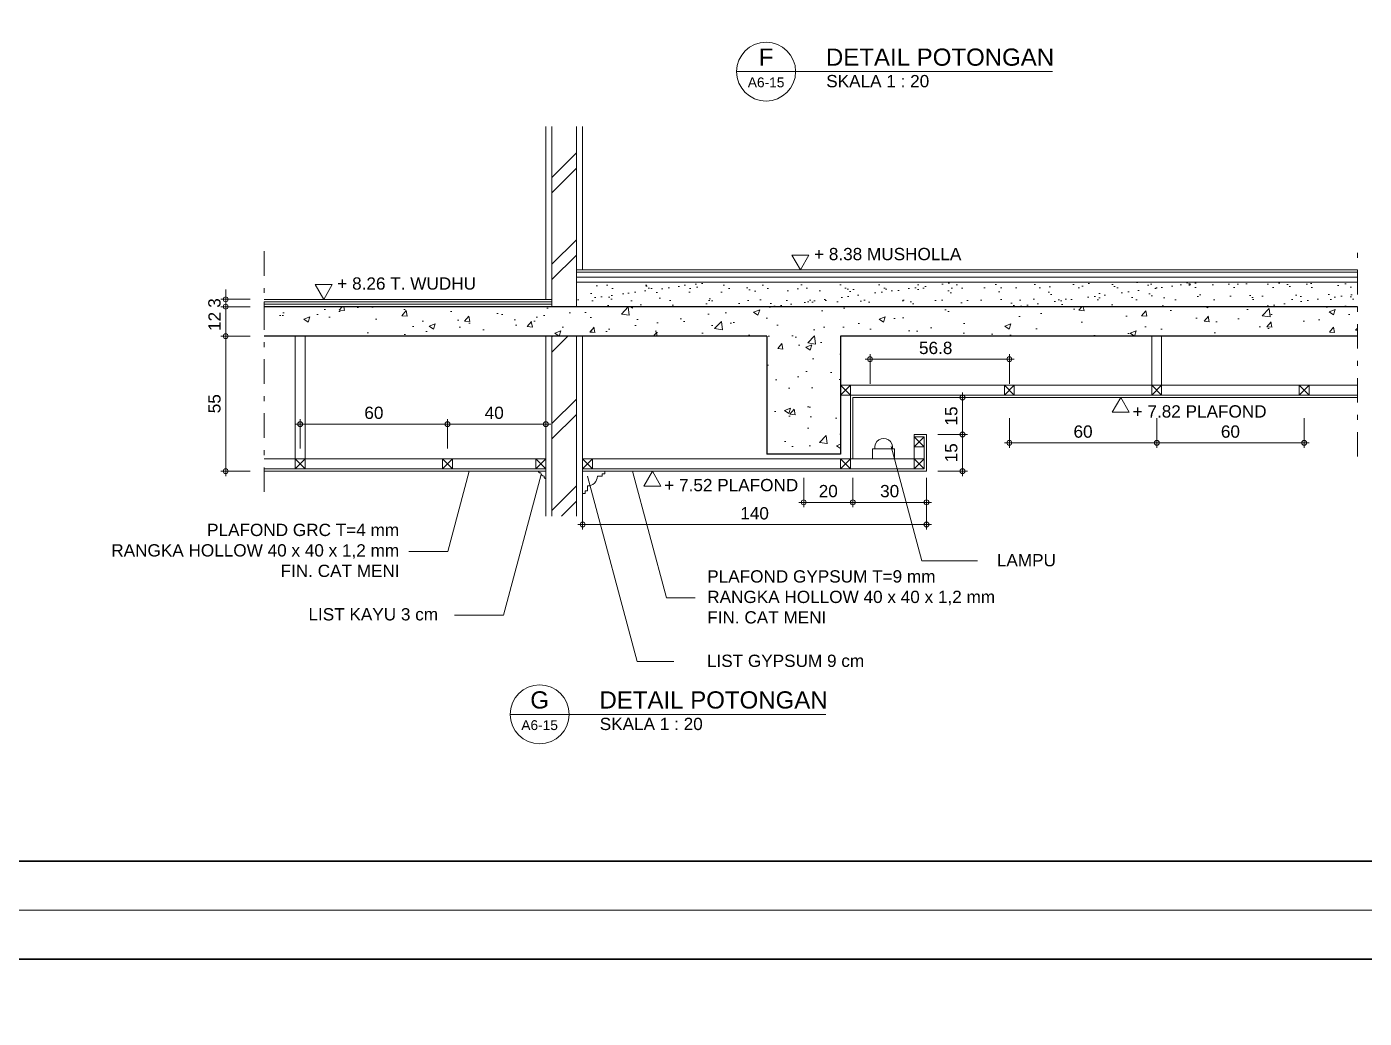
# Model space of a CAD drawing. Header units: millimetres. Extents: x -11 to 1625, y -267 to 180.
# Drawn here: x 592.67 to 619.9, y -19.94 to 0.25 of the extents above; entities that cross this region are included whole.
import ezdxf
from ezdxf.enums import TextEntityAlignment as Align

# ---------------------------------------------------------------- set-up
doc = ezdxf.new("R2010")
doc.units = ezdxf.units.MM
doc.linetypes.add('DASHDOT', pattern=[1, 0.5, -0.25, 0, -0.25])
for name, color, linetype, lineweight in [('ars', 11, 'Continuous', 5), ('blk', 1, 'Continuous', 30), ('GRS KOP', 1, 'Continuous', 35), ('kop', 7, 'Continuous', 20), ('lan', 7, 'Continuous', 15), ('not', 7, 'Continuous', 20), ('pla', 213, 'Continuous', 15), ('tem', 5, 'Continuous', 20), ('u', 6, 'Continuous', 20)]:
    doc.layers.add(name, color=color, linetype=linetype, lineweight=lineweight)
doc.styles.add('BARU', font='complex.shx')
doc.styles.add('S', font='SIMPLEX', dxfattribs={"width": 1.1})
doc.styles.get("Standard").update_dxf_attribs({"font": 'ARIALUNI.TTF'})
doc.linetypes.add('BATTING', pattern='A,0.0001,-0.1,[134,ltypeshp.shx,S=0.1,R=0,X=-0.1,Y=0],-0.2,[134,ltypeshp.shx,S=0.1,R=180,X=0.1,Y=0],-0.1', length=0.4001)
doc.dimstyles.new('SK-20', dxfattribs={"dimtxt": 0.25, "dimasz": 0.1, "dimexe": 0.1, "dimexo": 0, "dimgap": 0.1, "dimtad": 1, "dimdec": 0, "dimlfac": 20, "dimzin": 12, "dimdsep": 46, "dimtxsty": 'Standard', "dimblk": 'BULAT', "dimcen": 0.1, "dimdle": 0.1, "dimclrd": 256, "dimclre": 256, "dimclrt": 256, "dimadec": 0, "dimazin": 3, "dimtfac": 1, "dimtdec": 0, "dimtix": 1, "dimtofl": 0, "dimtmove": 0, "dimatfit": 3, "dimldrblk": 'BULAT', "dimfxl": 0, "dimtolj": 1, "dimtzin": 0, "dimlwd": -1, "dimlwe": -1, "dimarcsym": 0})

# ---------------------------------------------------------------- blocks, each defined once
blk = doc.blocks.new('kop')
at = {"layer": 'GRS KOP'}
blk.add_lwpolyline([(1, 54), (83, 54), (83, 1), (1, 1)], close=True, dxfattribs=at)
at = {"layer": 'kop', "color": 7}
for p, q in [((84, 55), (0, 55)), ((0, 0), (84, 0))]:
    blk.add_line(p, q, dxfattribs=at)
at = {"layer": 'kop', "style": 'BARU', "flags": 4}
for p, height in [((73.8, 5.4), 0.35), ((80.303, 5.382), 0.25), ((73.8, 4.9), 0.35), ((80.303, 4.882), 0.25), ((73.8, 4.4), 0.35), ((80.303, 4.382), 0.25)]:
    blk.add_attdef('-', p, '', height=height, dxfattribs=at)
at = {"layer": 'kop', "flags": 4}
for tag, p in [('AR-00', (78.057, 2.648)), ('00', (81.238, 2.647))]:
    blk.add_attdef(tag, text='', height=0.35, dxfattribs=at).set_placement(p, align=Align.MIDDLE)
blk = doc.blocks.new('Ndtpd')
blk.add_line((0.747, 0), (-0.747, 0))
blk.add_circle((0, 0), 0.747)
at = {"flags": 4}
for tag, height, p in [('NO', 0.5, (0, 0.148)), ('NOLBR', 0.3, (0, -0.398))]:
    blk.add_attdef(tag, text='', height=height, dxfattribs=at).set_placement(p, align=Align.CENTER)
for tag, p, height in [('NDTPD', (1.516, 0.148), 0.5), ('SKALA', (1.523, -0.398), 0.3)]:
    blk.add_attdef(tag, p, '', height=height, dxfattribs=at)
blk = doc.blocks.new('BULAT')
for p, q in [((-1, 0), (1, 0)), ((0, -1), (0, 1))]:
    blk.add_line(p, q)
blk.add_circle((0, 0), 0.5)
blk = doc.blocks.new('*D2779')
at = {"layer": 'Defpoints', "color": 0, "ltscale": 0.15}
for p in [(611.22, -8.05), (611.22, -8.8), (611.72, -8.8)]:
    blk.add_point(p, dxfattribs=at)
at = {"layer": 'u', "ltscale": 0.15}
for p, q in [((611.22, -8.05), (611.82, -8.05)), ((611.72, -8.15), (611.72, -8.7)), ((611.22, -8.8), (611.82, -8.8))]:
    blk.add_line(p, q, dxfattribs=at)
at = {"layer": 'u', "ltscale": 0.15, "xscale": 0.1, "yscale": 0.1, "zscale": 0.1}
for p, rotation in [((611.72, -8.05), 90), ((611.72, -8.8), 270)]:
    blk.add_blockref('BULAT', p, dxfattribs=dict(at, rotation=rotation))
at = {"layer": 'u', "ltscale": 0.15, "insert": (611.492, -8.425), "char_height": 0.25, "attachment_point": 5, "rotation": 90}
blk.add_mtext('\\A1;15', dxfattribs=at)
blk = doc.blocks.new('*D2780')
at = {"layer": 'Defpoints', "color": 0, "ltscale": 0.15}
for p in [(611.22, -7.3), (611.22, -8.05), (611.72, -8.05)]:
    blk.add_point(p, dxfattribs=at)
at = {"layer": 'u', "ltscale": 0.15}
for p, q in [((611.22, -7.3), (611.82, -7.3)), ((611.72, -7.4), (611.72, -7.95)), ((611.22, -8.05), (611.82, -8.05))]:
    blk.add_line(p, q, dxfattribs=at)
at = {"layer": 'u', "ltscale": 0.15, "xscale": 0.1, "yscale": 0.1, "zscale": 0.1}
for p, rotation in [((611.72, -7.3), 90), ((611.72, -8.05), 270)]:
    blk.add_blockref('BULAT', p, dxfattribs=dict(at, rotation=rotation))
at = {"layer": 'u', "ltscale": 0.15, "insert": (611.492, -7.675), "char_height": 0.25, "attachment_point": 5, "rotation": 90}
blk.add_mtext('\\A1;15', dxfattribs=at)
blk = doc.blocks.new('*D2781')
at = {"layer": 'Defpoints', "color": 0, "ltscale": 0.15}
for p in [(609.487, -8.933), (610.987, -8.933), (609.487, -9.433)]:
    blk.add_point(p, dxfattribs=at)
at = {"layer": 'u', "ltscale": 0.15}
for p, q in [((609.487, -8.933), (609.487, -9.533)), ((610.987, -8.933), (610.987, -9.533)), ((610.887, -9.433), (609.587, -9.433))]:
    blk.add_line(p, q, dxfattribs=at)
at = {"layer": 'u', "ltscale": 0.15, "xscale": 0.1, "yscale": 0.1, "zscale": 0.1, "rotation": 180}
blk.add_blockref('BULAT', (609.487, -9.433), dxfattribs=at)
at = {"layer": 'u', "ltscale": 0.15, "xscale": 0.1, "yscale": 0.1, "zscale": 0.1}
blk.add_blockref('BULAT', (610.987, -9.433), dxfattribs=at)
at = {"layer": 'u', "ltscale": 0.15, "insert": (610.237, -9.206), "char_height": 0.25, "attachment_point": 5}
blk.add_mtext('\\A1;30', dxfattribs=at)
blk = doc.blocks.new('PEIL')
blk.add_lwpolyline([(-0.188, 0.325), (0.188, 0.325), (0, 0)], close=True)
at = {"style": 'S', "width": 1.1, "flags": 4}
blk.add_attdef('CAT', (0.265, 0.036), '', height=0.2, dxfattribs=at)
blk = doc.blocks.new('*D2782')
at = {"layer": 'Defpoints', "color": 0, "ltscale": 0.15}
for p in [(603.987, -9.385), (610.987, -9.385), (603.987, -9.885)]:
    blk.add_point(p, dxfattribs=at)
at = {"layer": 'u', "ltscale": 0.15}
for p, q in [((603.987, -9.385), (603.987, -9.985)), ((610.987, -9.385), (610.987, -9.985)), ((610.887, -9.885), (604.087, -9.885))]:
    blk.add_line(p, q, dxfattribs=at)
at = {"layer": 'u', "ltscale": 0.15, "xscale": 0.1, "yscale": 0.1, "zscale": 0.1, "rotation": 180}
blk.add_blockref('BULAT', (603.987, -9.885), dxfattribs=at)
at = {"layer": 'u', "ltscale": 0.15, "xscale": 0.1, "yscale": 0.1, "zscale": 0.1}
blk.add_blockref('BULAT', (610.987, -9.885), dxfattribs=at)
at = {"layer": 'u', "ltscale": 0.15, "insert": (607.487, -9.658), "char_height": 0.25, "attachment_point": 5}
blk.add_mtext('\\A1;140', dxfattribs=at)
blk = doc.blocks.new('*D2783')
at = {"layer": 'Defpoints', "color": 0, "ltscale": 0.15}
for p in [(612.674, -7.722), (615.674, -7.722), (612.674, -8.222)]:
    blk.add_point(p, dxfattribs=at)
at = {"layer": 'u', "ltscale": 0.15}
for p, q in [((612.674, -7.722), (612.674, -8.322)), ((615.674, -7.722), (615.674, -8.322)), ((615.574, -8.222), (612.774, -8.222))]:
    blk.add_line(p, q, dxfattribs=at)
at = {"layer": 'u', "ltscale": 0.15, "xscale": 0.1, "yscale": 0.1, "zscale": 0.1, "rotation": 180}
blk.add_blockref('BULAT', (612.674, -8.222), dxfattribs=at)
at = {"layer": 'u', "ltscale": 0.15, "xscale": 0.1, "yscale": 0.1, "zscale": 0.1}
blk.add_blockref('BULAT', (615.674, -8.222), dxfattribs=at)
at = {"layer": 'u', "ltscale": 0.15, "insert": (614.174, -7.994), "char_height": 0.25, "attachment_point": 5}
blk.add_mtext('\\A1;60', dxfattribs=at)
blk = doc.blocks.new('PEILA')
blk.add_lwpolyline([(-0.188, -0.325), (0.188, -0.325), (0, 0)], close=True)
at = {"style": 'S', "width": 1.1, "flags": 4}
blk.add_attdef('CAT', (0.265, -0.289), '', height=0.2, dxfattribs=at)
blk = doc.blocks.new('*D2784')
at = {"layer": 'Defpoints', "color": 0, "ltscale": 0.15}
for p in [(615.674, -7.722), (618.674, -7.722), (615.674, -8.222)]:
    blk.add_point(p, dxfattribs=at)
at = {"layer": 'u', "ltscale": 0.15}
for p, q in [((615.674, -7.722), (615.674, -8.322)), ((618.674, -7.722), (618.674, -8.322)), ((618.574, -8.222), (615.774, -8.222))]:
    blk.add_line(p, q, dxfattribs=at)
at = {"layer": 'u', "ltscale": 0.15, "xscale": 0.1, "yscale": 0.1, "zscale": 0.1, "rotation": 180}
blk.add_blockref('BULAT', (615.674, -8.222), dxfattribs=at)
at = {"layer": 'u', "ltscale": 0.15, "xscale": 0.1, "yscale": 0.1, "zscale": 0.1}
blk.add_blockref('BULAT', (618.674, -8.222), dxfattribs=at)
at = {"layer": 'u', "ltscale": 0.15, "insert": (617.174, -7.994), "char_height": 0.25, "attachment_point": 5}
blk.add_mtext('\\A1;60', dxfattribs=at)
blk = doc.blocks.new('*D2785')
at = {"layer": 'Defpoints', "color": 0, "ltscale": 0.15}
for p in [(609.837, -6.518), (609.837, -7.018), (612.674, -7.018)]:
    blk.add_point(p, dxfattribs=at)
at = {"layer": 'u', "ltscale": 0.15}
for p, q in [((609.837, -7.018), (609.837, -6.418)), ((612.574, -6.518), (609.937, -6.518)), ((612.674, -7.018), (612.674, -6.418))]:
    blk.add_line(p, q, dxfattribs=at)
at = {"layer": 'u', "ltscale": 0.15, "xscale": 0.1, "yscale": 0.1, "zscale": 0.1, "rotation": 180}
blk.add_blockref('BULAT', (609.837, -6.518), dxfattribs=at)
at = {"layer": 'u', "ltscale": 0.15, "xscale": 0.1, "yscale": 0.1, "zscale": 0.1}
blk.add_blockref('BULAT', (612.674, -6.518), dxfattribs=at)
at = {"layer": 'u', "ltscale": 0.15, "insert": (611.174, -6.291), "char_height": 0.25, "attachment_point": 5}
blk.add_mtext('\\A1;56.8', dxfattribs=at)
blk = doc.blocks.new('*D2786')
at = {"layer": 'Defpoints', "color": 0, "ltscale": 0.15}
for p in [(608.487, -8.933), (609.487, -8.933), (608.487, -9.433)]:
    blk.add_point(p, dxfattribs=at)
at = {"layer": 'u', "ltscale": 0.15}
for p, q in [((608.487, -8.933), (608.487, -9.533)), ((609.487, -8.933), (609.487, -9.533)), ((609.387, -9.433), (608.587, -9.433))]:
    blk.add_line(p, q, dxfattribs=at)
at = {"layer": 'u', "ltscale": 0.15, "xscale": 0.1, "yscale": 0.1, "zscale": 0.1, "rotation": 180}
blk.add_blockref('BULAT', (608.487, -9.433), dxfattribs=at)
at = {"layer": 'u', "ltscale": 0.15, "xscale": 0.1, "yscale": 0.1, "zscale": 0.1}
blk.add_blockref('BULAT', (609.487, -9.433), dxfattribs=at)
at = {"layer": 'u', "ltscale": 0.15, "insert": (608.987, -9.206), "char_height": 0.25, "attachment_point": 5}
blk.add_mtext('\\A1;20', dxfattribs=at)
blk = doc.blocks.new('*D2787')
at = {"layer": 'Defpoints', "color": 0, "ltscale": 0.15}
for p in [(601.237, -7.84), (601.237, -8.34), (603.237, -8.34)]:
    blk.add_point(p, dxfattribs=at)
at = {"layer": 'u', "ltscale": 0.15}
for p, q in [((601.237, -8.34), (601.237, -7.74)), ((603.137, -7.84), (601.337, -7.84)), ((603.237, -8.34), (603.237, -7.74))]:
    blk.add_line(p, q, dxfattribs=at)
at = {"layer": 'u', "ltscale": 0.15, "xscale": 0.1, "yscale": 0.1, "zscale": 0.1, "rotation": 180}
blk.add_blockref('BULAT', (601.237, -7.84), dxfattribs=at)
at = {"layer": 'u', "ltscale": 0.15, "xscale": 0.1, "yscale": 0.1, "zscale": 0.1}
blk.add_blockref('BULAT', (603.237, -7.84), dxfattribs=at)
at = {"layer": 'u', "ltscale": 0.15, "insert": (602.187, -7.612), "char_height": 0.25, "attachment_point": 5}
blk.add_mtext('\\A1;40', dxfattribs=at)
blk = doc.blocks.new('*D2788')
at = {"layer": 'Defpoints', "color": 0, "ltscale": 0.15}
for p in [(598.237, -7.84), (598.237, -8.34), (601.237, -8.34)]:
    blk.add_point(p, dxfattribs=at)
at = {"layer": 'u', "ltscale": 0.15}
for p, q in [((598.237, -8.34), (598.237, -7.74)), ((601.137, -7.84), (598.337, -7.84)), ((601.237, -8.34), (601.237, -7.74))]:
    blk.add_line(p, q, dxfattribs=at)
at = {"layer": 'u', "ltscale": 0.15, "xscale": 0.1, "yscale": 0.1, "zscale": 0.1, "rotation": 180}
blk.add_blockref('BULAT', (598.237, -7.84), dxfattribs=at)
at = {"layer": 'u', "ltscale": 0.15, "xscale": 0.1, "yscale": 0.1, "zscale": 0.1}
blk.add_blockref('BULAT', (601.237, -7.84), dxfattribs=at)
at = {"layer": 'u', "ltscale": 0.15, "insert": (599.737, -7.612), "char_height": 0.25, "attachment_point": 5}
blk.add_mtext('\\A1;60', dxfattribs=at)
blk = doc.blocks.new('*D2825')
at = {"layer": 'Defpoints', "color": 0, "ltscale": 0.15}
for p in [(597.22, -5.3), (596.72, -5.45), (597.22, -5.45)]:
    blk.add_point(p, dxfattribs=at)
at = {"layer": 'u', "ltscale": 0.15}
for p, q in [((596.72, -5.2), (596.72, -5.1)), ((597.22, -5.3), (596.62, -5.3)), ((597.22, -5.45), (596.62, -5.45)), ((596.72, -5.55), (596.72, -5.65))]:
    blk.add_line(p, q, dxfattribs=at)
at = {"layer": 'u', "ltscale": 0.15, "xscale": 0.1, "yscale": 0.1, "zscale": 0.1}
for p, rotation in [((596.72, -5.3), 270), ((596.72, -5.45), 90)]:
    blk.add_blockref('BULAT', p, dxfattribs=dict(at, rotation=rotation))
at = {"layer": 'u', "ltscale": 0.15, "insert": (596.492, -5.375), "char_height": 0.25, "attachment_point": 5, "rotation": 90}
blk.add_mtext('\\A1;3', dxfattribs=at)
blk = doc.blocks.new('*D2826')
at = {"layer": 'Defpoints', "color": 0, "ltscale": 0.15}
for p in [(597.22, -5.45), (596.72, -6.05), (597.22, -6.05)]:
    blk.add_point(p, dxfattribs=at)
at = {"layer": 'u', "ltscale": 0.15}
for p, q in [((597.22, -5.45), (596.62, -5.45)), ((596.72, -5.55), (596.72, -5.95)), ((597.22, -6.05), (596.62, -6.05))]:
    blk.add_line(p, q, dxfattribs=at)
at = {"layer": 'u', "ltscale": 0.15, "xscale": 0.1, "yscale": 0.1, "zscale": 0.1}
for p, rotation in [((596.72, -5.45), 90), ((596.72, -6.05), 270)]:
    blk.add_blockref('BULAT', p, dxfattribs=dict(at, rotation=rotation))
at = {"layer": 'u', "ltscale": 0.15, "insert": (596.494, -5.75), "char_height": 0.25, "attachment_point": 5, "rotation": 90}
blk.add_mtext('\\A1;12', dxfattribs=at)
blk = doc.blocks.new('*D2827')
at = {"layer": 'Defpoints', "color": 0, "ltscale": 0.15}
for p in [(597.22, -6.05), (596.72, -8.8), (597.22, -8.8)]:
    blk.add_point(p, dxfattribs=at)
at = {"layer": 'u', "ltscale": 0.15}
for p, q in [((597.22, -6.05), (596.62, -6.05)), ((596.72, -6.15), (596.72, -8.7)), ((597.22, -8.8), (596.62, -8.8))]:
    blk.add_line(p, q, dxfattribs=at)
at = {"layer": 'u', "ltscale": 0.15, "xscale": 0.1, "yscale": 0.1, "zscale": 0.1}
for p, rotation in [((596.72, -6.05), 90), ((596.72, -8.8), 270)]:
    blk.add_blockref('BULAT', p, dxfattribs=dict(at, rotation=rotation))
at = {"layer": 'u', "ltscale": 0.15, "insert": (596.492, -7.425), "char_height": 0.25, "attachment_point": 5, "rotation": 90}
blk.add_mtext('\\A1;55', dxfattribs=at)

msp = doc.modelspace()

# ---------------------------------------------------------------- hatches: boundary and pattern name
at = {"layer": 'ars'}
h = msp.add_hatch(dxfattribs=at)
h.set_pattern_fill('TEMBOK', color=256, scale=1.25)
h.set_pattern_definition([(45, (533.6327, -272.306), (-0.8838835, 0.8838835), []), (45, (533.9452, -272.306), (-0.8838835, 0.8838835), [])])
h.paths.add_polyline_path([(603.8616226, -5.450314), (603.3616226, -5.450314), (603.3616226, -1.784037), (603.8616226, -1.784037)])
h = msp.add_hatch(dxfattribs=at)
h.set_pattern_fill('TEMBOK', color=256, scale=1.25)
h.set_pattern_definition([(45, (533.6327, -270.2453), (-0.8838835, 0.8838835), []), (45, (533.9452, -270.2453), (-0.8838835, 0.8838835), [])])
h.paths.add_polyline_path([(603.8616226, -6.050314), (603.3616226, -6.050314), (603.3616226, -9.7165909), (603.8616226, -9.7165909)])
at = {"layer": 'lan'}
h = msp.add_hatch(dxfattribs=at)
h.set_pattern_fill('AR-SAND', color=256, scale=0.01)
h.set_pattern_definition([(37.5, (296.70796, -141.76772), (-0.0160003, 0.48941324), [0, -0.38608, 0, -0.4318, 0, -0.41275]), (7.5, (296.70796, -141.7677), (0.4495233, 0.7168251), [0, -0.20828, 0, -0.34798, 0, -0.13335]), (327.5, (296.39554, -141.7677), (0.79099237, 0.0014372), [0, -0.127, 0, -0.4572, 0, -0.5969]), (317.5, (296.39554, -141.7677), (0.7635565, 0.2229293), [0, -0.0635, 0, -0.29972, 0, -0.3429])])
h.paths.add_polyline_path([(603.8616226, -4.950314), (603.8616226, -5.450314), (619.7578804, -5.450314), (619.7578804, -4.950314)])
h = msp.add_hatch(dxfattribs=at)
h.set_pattern_fill('AR-CONC', color=256, scale=0.007)
h.set_pattern_definition([(50, (276.8632, -102.3386), (1.2752927, -0.1115736), [0.13335, -1.46685]), (355, (276.8632, -102.3386), (-0.246704, 1.337398), [0.10668, -1.173484]), (100.45144, (276.9694, -102.3479), (1.0285887, 1.2258243), [0.11333, -1.2466317]), (46.1842, (276.8632, -101.983), (1.897553, -0.294296), [0.200025, -2.200275]), (96.63556, (277.0213, -102.0075), (1.661829, 1.731983), [0.169995, -1.869949]), (351.18415, (276.8632, -101.983), (1.661829, 1.731983), [0.16002, -1.760218]), (21, (277.041, -102.0719), (1.0613007, -0.7158564), [0.13335, -1.46685]), (326, (277.041, -102.0719), (0.432614, 1.289316), [0.10668, -1.17348]), (71.45144, (277.1294, -102.1315), (1.493915, 0.5734594), [0.11333, -1.2466296]), (37.5, (276.86316, -102.3386), (0.0216202, 0.5918853), [0, -1.159256, 0, -1.19126, 0, -1.177925]), (7.5, (276.86316, -102.3386), (0.4677376, 0.701264), [0, -0.679196, 0, -1.132586, 0, -0.448945]), (327.5, (276.46667, -102.3386), (0.94913417, -0.0401012), [0, -0.4445, 0, -1.38684, 0, -1.84023]), (317.5, (276.2889, -102.3386), (1.0369043, 0.1779854), [0, -0.57785, 0, -0.921004, 0, -1.30683])])
h.paths.add_polyline_path([(619.7578804, -5.450314), (619.7578804, -6.050314), (609.2366226, -6.050314), (609.2366226, -8.450314), (607.7366226, -8.450314), (607.7366226, -6.050314), (597.5002974, -6.050314), (597.5002974, -5.450314)])

# ---------------------------------------------------------------- linework, layer by layer
at = {"layer": 'ars'}
for p, q in [((619.7578804, -4.700314), (603.8616226, -4.700314)), ((619.7578804, -4.750314), (603.8616226, -4.750314)), ((619.7578804, -4.950314), (603.8616226, -4.950314)), ((603.3616226, -5.300314), (597.5002974, -5.300314)), ((603.3616226, -5.350314), (597.5002974, -5.350314)), ((609.4366226, -7.250314), (609.2366226, -7.050314)), ((609.4366226, -7.050314), (609.2366226, -7.250314)), ((612.7741226, -7.250314), (612.5741226, -7.050314)), ((612.7741226, -7.050314), (612.5741226, -7.250314)), ((615.7741226, -7.250314), (615.5741226, -7.050314)), ((615.7741226, -7.050314), (615.5741226, -7.250314)), ((618.7741226, -7.250314), (618.5741226, -7.050314)), ((618.7741226, -7.050314), (618.5741226, -7.250314)), ((609.4866226, -7.300314), (609.4866226, -8.550314)), ((619.7578804, -7.300314), (609.4866226, -7.300314)), ((610.7366226, -8.100314), (610.7366226, -8.050314)), ((610.7366226, -8.050314), (610.9866226, -8.050314)), ((610.9366226, -8.300314), (610.7366226, -8.100314)), ((610.9366226, -8.100314), (610.7366226, -8.300314)), ((610.9866226, -8.800314), (610.9866226, -8.050314)), ((598.3366226, -8.750314), (598.1366226, -8.550314)), ((598.3366226, -8.550314), (598.1366226, -8.750314)), ((601.3366226, -8.750314), (601.1366226, -8.550314)), ((601.3366226, -8.550314), (601.1366226, -8.750314)), ((603.2366226, -8.750314), (603.0366226, -8.550314)), ((603.2366226, -8.550314), (603.0366226, -8.750314)), ((603.9866226, -8.750314), (604.1866226, -8.550314)), ((603.9866226, -8.550314), (604.1866226, -8.750314)), ((609.4366226, -8.750314), (609.2366226, -8.550314)), ((609.4366226, -8.550314), (609.2366226, -8.750314)), ((610.9366226, -8.750314), (610.7366226, -8.550314)), ((610.9366226, -8.550314), (610.7366226, -8.750314)), ((597.5002974, -8.800314), (603.2366226, -8.800314)), ((610.9866226, -8.800314), (603.9866226, -8.800314))]:
    msp.add_line(p, q, dxfattribs=at)
at = {"layer": 'ars', "linetype": 'BATTING', "ltscale": 0.25}
msp.add_line((619.7578804, -4.850314), (603.8616226, -4.850314), dxfattribs=at)
at = {"layer": 'ars', "linetype": 'BATTING', "ltscale": 0.12}
msp.add_line((603.3616226, -5.400314), (597.5002974, -5.400314), dxfattribs=at)
at = {"layer": 'ars'}
for points in [[(603.3616226, -1.784037), (603.3616226, -5.450314), (603.8616226, -5.450314), (603.8616226, -1.784037)], [(603.3616226, -9.7165909), (603.3616226, -6.050314), (603.8616226, -6.050314), (603.8616226, -9.7165909)]]:
    msp.add_lwpolyline(points, dxfattribs=at)
msp.add_lwpolyline([(609.8890139, -8.550314), (610.3342313, -8.550314), (610.3342313, -8.3408279), (609.8890139, -8.3408279)], close=True, dxfattribs=at)
msp.add_arc((610.1164708, -8.315064), 0.1830589, 351.90926617, 188.09073383, dxfattribs=at)
at = {"layer": 'blk'}
for p, q in [((619.7578804, -5.450314), (597.5002974, -5.450314)), ((607.7366226, -6.050314), (597.5002974, -6.050314)), ((607.7366226, -6.050314), (607.7366226, -8.450314)), ((619.7578804, -6.050314), (609.2366226, -6.050314)), ((609.2366226, -6.050314), (609.2366226, -8.450314)), ((609.2366226, -8.450314), (607.7366226, -8.450314))]:
    msp.add_line(p, q, dxfattribs=at)
at = {"layer": 'lan'}
for points in [[(603.1032893, -8.8336473), (603.1032893, -8.8169806), (603.0866226, -8.8169806), (603.0866226, -8.800314), (603.2366226, -8.800314), (603.2366226, -8.950314), (603.2199559, -8.950314), (603.2199559, -8.9336473), (603.2032893, -8.9336473), (603.2032893, -8.900314, -0.4142135624), (603.1366226, -8.8336473)], [(604.3866226, -8.900314), (604.3866226, -8.850314), (604.4366226, -8.850314), (604.4366226, -8.800314), (603.9866226, -8.800314), (603.9866226, -9.250314), (604.0366226, -9.250314), (604.0366226, -9.200314), (604.0866226, -9.200314), (604.0866226, -9.100314, 0.4142135624), (604.2866226, -8.900314)]]:
    msp.add_lwpolyline(points, format="xyb", close=True, dxfattribs=at)
at = {"layer": 'not'}
for p, q in [((608.3221888, -0.6629852), (613.5492264, -0.6629852)), ((597.5002974, -5.350314), (597.5002974, -5.450314)), ((610.8926882, -10.6268611), (610.2689481, -8.2990314)), ((601.2424085, -10.4316101), (601.679513, -8.800314)), ((602.3789079, -11.7281437), (603.1455542, -8.8669806)), ((605.0980298, -12.6749369), (604.0866226, -8.900314)), ((605.6922636, -11.3802619), (605.0009686, -8.800314)), ((600.4462864, -10.4316101), (601.2424085, -10.4316101)), ((612.0280388, -10.6268611), (610.8926882, -10.6268611)), ((606.2770868, -11.3802619), (605.6922636, -11.3802619)), ((601.3775319, -11.7281437), (602.3789079, -11.7281437)), ((605.8457133, -12.6749369), (605.0980298, -12.6749369)), ((603.7116723, -13.7488768), (608.9387098, -13.7488768))]:
    msp.add_line(p, q, dxfattribs=at)
at = {"layer": 'not', "linetype": 'DASHDOT'}
for p, q in [((597.5002974, -9.2207112), (597.5002974, -4.1334455)), ((619.7578804, -8.5026979), (619.7578804, -4.1334455))]:
    msp.add_line(p, q, dxfattribs=at)
at = {"layer": 'pla'}
for p, q in [((598.1366226, -6.050314), (598.1366226, -8.750314)), ((598.3366226, -6.050314), (598.3366226, -8.750314)), ((615.5741226, -6.050314), (615.5741226, -7.250314)), ((615.7741226, -6.050314), (615.7741226, -7.250314)), ((619.7578804, -7.050314), (609.2366226, -7.050314)), ((609.4366226, -7.050314), (609.4366226, -8.750314)), ((612.5741226, -7.050314), (612.5741226, -7.250314)), ((612.7741226, -7.050314), (612.7741226, -7.250314)), ((618.5741226, -7.050314), (618.5741226, -7.250314)), ((618.7741226, -7.050314), (618.7741226, -7.250314)), ((619.7578804, -7.250314), (609.2366226, -7.250314)), ((610.7366226, -8.100314), (610.7366226, -8.750314)), ((610.7366226, -8.100314), (610.9366226, -8.100314)), ((610.7366226, -8.100314), (610.7366226, -8.750314)), ((610.9366226, -8.100314), (610.9366226, -8.750314)), ((610.9366226, -8.100314), (610.9366226, -8.750314)), ((610.7366226, -8.300314), (610.9366226, -8.300314)), ((597.5002974, -8.550314), (603.2366226, -8.550314)), ((601.1366226, -8.550314), (601.1366226, -8.750314)), ((601.3366226, -8.550314), (601.3366226, -8.750314)), ((603.0366226, -8.550314), (603.0366226, -8.750314)), ((610.9366226, -8.550314), (603.9866226, -8.550314)), ((604.1866226, -8.550314), (604.1866226, -8.750314)), ((609.2366226, -8.550314), (609.2366226, -8.750314)), ((610.7366226, -8.550314), (610.7366226, -8.750314)), ((597.5002974, -8.750314), (603.2366226, -8.750314)), ((610.9366226, -8.750314), (603.9866226, -8.750314))]:
    msp.add_line(p, q, dxfattribs=at)
at = {"layer": 'tem'}
for p, q in [((603.2366226, -5.300314), (603.2366226, -1.784037)), ((603.9866226, -1.784037), (603.9866226, -4.700314)), ((603.2366226, -6.050314), (603.2366226, -9.7165909)), ((603.9866226, -9.7165909), (603.9866226, -6.050314))]:
    msp.add_line(p, q, dxfattribs=at)

# ---------------------------------------------------------------- block references
at = {"layer": 'kop'}
for p in [(561.7382055, -17.7359174), (561.7382055, -72.7359174)]:
    msp.add_blockref('kop', p, dxfattribs=at)
at = {"layer": 'not'}
ref = msp.add_blockref('Ndtpd', (607.7221888, -0.6629852), dxfattribs=dict(at, xscale=0.803212851405533, yscale=0.803212851405533, zscale=0.803212851405533))
ref.add_attrib('NO', 'F', dxfattribs={"layer": '0', "height": 0.35, "flags": 4}).set_placement((607.7218616, -0.5444593), align=Align.CENTER)
ref.add_attrib('NDTPD', 'DETAIL POTONGAN', (608.9398735, -0.5444593), dxfattribs={"layer": '0', "height": 0.35, "flags": 4})
ref.add_attrib('NOLBR', 'A6-15', dxfattribs={"layer": '0', "height": 0.2, "flags": 4}).set_placement((607.7218616, -0.9829551), align=Align.CENTER)
ref.add_attrib('SKALA', 'SKALA 1 : 20', (608.9456735, -0.9829551), dxfattribs={"layer": '0', "height": 0.25, "flags": 4})
ref = msp.add_blockref('PEIL', (608.4210734, -4.700314), dxfattribs=dict(at, xscale=0.9237604307034011, yscale=0.9237604307034011, zscale=0.9237604307034011))
ref.add_attrib('CAT', '+ 8.38 MUSHOLLA', (608.6977469, -4.5030081), dxfattribs={"layer": '0', "height": 0.25, "flags": 4})
ref = msp.add_blockref('PEIL', (598.7160069, -5.300314), dxfattribs=dict(at, xscale=0.9237604307034011, yscale=0.9237604307034011, zscale=0.9237604307034011))
ref.add_attrib('CAT', '+ 8.26 T. WUDHU', (598.9926804, -5.1030081), dxfattribs={"layer": '0', "height": 0.25, "flags": 4})
ref = msp.add_blockref('PEILA', (614.9402123, -7.300314), dxfattribs=dict(at, xscale=0.9237604307034011, yscale=0.9237604307034011, zscale=0.9237604307034011))
ref.add_attrib('CAT', '+ 7.82 PLAFOND', (615.1835576, -7.7068658), dxfattribs={"layer": '0', "height": 0.25, "flags": 4})
ref = msp.add_blockref('PEILA', (605.4059136, -8.800314), dxfattribs=dict(at, xscale=0.9237604307034011, yscale=0.9237604307034011, zscale=0.9237604307034011))
ref.add_attrib('CAT', '+ 7.52 PLAFOND', (605.6492589, -9.2068658), dxfattribs={"layer": '0', "height": 0.25, "flags": 4})
ref = msp.add_blockref('Ndtpd', (603.1116723, -13.7488768), dxfattribs=dict(at, xscale=0.803212851405533, yscale=0.803212851405533, zscale=0.803212851405533))
ref.add_attrib('NO', 'G', dxfattribs={"layer": '0', "height": 0.35, "flags": 4}).set_placement((603.1113451, -13.6303509), align=Align.CENTER)
ref.add_attrib('NDTPD', 'DETAIL POTONGAN', (604.3293569, -13.6303509), dxfattribs={"layer": '0', "height": 0.35, "flags": 4})
ref.add_attrib('NOLBR', 'A6-15', dxfattribs={"layer": '0', "height": 0.2, "flags": 4}).set_placement((603.1113451, -14.0688466), align=Align.CENTER)
ref.add_attrib('SKALA', 'SKALA 1 : 20', (604.335157, -14.0688466), dxfattribs={"layer": '0', "height": 0.25, "flags": 4})

# ---------------------------------------------------------------- texts
at = {"layer": 'not', "char_height": 0.25}
for s, width, insert, attachment_point in [('\\pi2.131;PLAFOND GRC T=4 mm\\P\\pi0.18083;RANGKA HOLLOW 40 x 40 x 1,2 mm\\P\\pi3.6263;FIN. CAT MENI', 5.991879666, (594.2105923, -9.8690283), 1), ('LAMPU', 1.281276938, (613.6218054, -10.4858584), 3), ('PLAFOND GYPSUM T=9 mm\\PRANGKA HOLLOW 40 x 40 x 1,2 mm\\PFIN. CAT MENI', 5.991879666, (606.5229734, -10.8158216), 1), ('\\pi2.1994;LIST KAYU 3 cm', 4.790343037, (596.2055215, -11.587141), 1), ('LIST GYPSUM 9 cm', 4.790343037, (606.5169135, -12.5339342), 1)]:
    msp.add_mtext_dynamic_manual_height_columns(s, width=width, gutter_width=4.3707989, heights=[0], dxfattribs=dict(at, insert=insert, attachment_point=attachment_point))

# ---------------------------------------------------------------- dimensions: what is measured, and where the dimension line sits
at = {"layer": 'u', "ltscale": 0.15}
for base, p1, p2, angle, picture, middle in [((596.7195575, -5.450314), (597.2195575, -5.300314), (597.2195575, -5.450314), 270, '*D2825', (596.7195575, -5.375314)), ((596.7195575, -6.050314), (597.2195575, -5.450314), (597.2195575, -6.050314), 270, '*D2826', (596.7195575, -5.750314)), ((596.7195575, -8.800314), (597.2195575, -6.050314), (597.2195575, -8.800314), 270, '*D2827', (596.7195575, -7.425314)), ((611.7196631, -8.050314), (611.2196631, -7.300314), (611.2196631, -8.050314), 270, '*D2780', (611.7196631, -7.675314)), ((612.6741226, -8.2219536), (615.6741226, -7.7219536), (612.6741226, -7.7219536), 180, '*D2783', (614.1741226, -8.2219536)), ((615.6741226, -8.2219536), (618.6741226, -7.7219536), (615.6741226, -7.7219536), 180, '*D2784', (617.1741226, -8.2219536)), ((611.7196631, -8.800314), (611.2196631, -8.050314), (611.2196631, -8.800314), 270, '*D2779', (611.7196631, -8.425314)), ((608.4866226, -9.4333545), (609.4866226, -8.9333545), (608.4866226, -8.9333545), 180, '*D2786', (608.9866226, -9.4333545)), ((609.4866226, -9.4333545), (610.9866226, -8.9333545), (609.4866226, -8.9333545), 180, '*D2781', (610.2366226, -9.4333545)), ((603.9866226, -9.8854291), (610.9866226, -9.3854291), (603.9866226, -9.3854291), 180, '*D2782', (607.4866226, -9.8854291))]:
    dim = msp.add_linear_dim(base=base, p1=p1, p2=p2, angle=angle, dimstyle='SK-20', dxfattribs=at)
    dim.commit()
    dim.dimension.update_dxf_attribs({"geometry": picture, "text_midpoint": middle, "dimtype": 160})
for base, p1, p2, picture, middle in [((609.8366225941, -6.5182477266), (612.6741225941, -7.0182477266), (609.8366225941, -7.0182477266), '*D2785', (611.1741225941, -6.5182477266)), ((598.2366226, -7.8398535), (601.2366226, -8.3398535), (598.2366226, -8.3398535), '*D2788', (599.7366226, -7.8398535)), ((601.2366226, -7.8398535), (603.2366226, -8.3398535), (601.2366226, -8.3398535), '*D2787', (602.1866226, -7.8398535))]:
    dim = msp.add_linear_dim(base=base, p1=p1, p2=p2, angle=180, dimstyle='SK-20', override={"dimdec": 1}, dxfattribs=at)
    dim.commit()
    dim.dimension.update_dxf_attribs({"geometry": picture, "text_midpoint": middle, "dimtype": 160})

doc.saveas('drawing.dxf')
